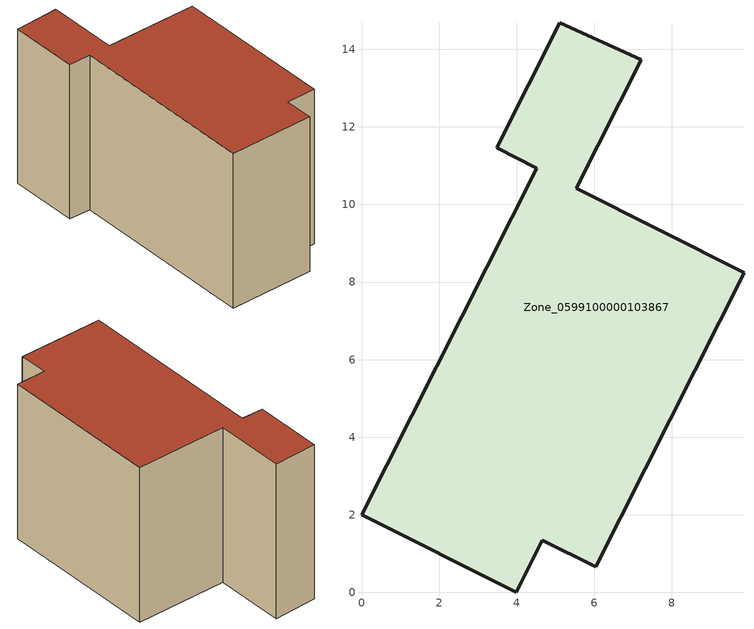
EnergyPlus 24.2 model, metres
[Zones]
Zone_0599100000103867
 floor ground (C_G): 9.86,8.24 6.03,0.66 4.66,1.35 3.99,0 0,2.01 4.52,10.94 3.49,11.46 5.11,14.69 7.21,13.73 5.54,10.42 z0
 wall outside (C_F): 7.21,13.73 5.11,14.69 3.49,11.46 4.52,10.94 0,2.01 3.99,0 4.66,1.35 6.03,0.66 9.86,8.24 5.54,10.42 7.21,13.73 z0:8.41
 roof outside (C_R): 6.03,0.66 9.86,8.24 5.54,10.42 7.21,13.73 5.11,14.69 3.49,11.46 4.52,10.94 0,2.01 3.99,0 4.66,1.35 z8.41
[BUILDING]
Pand.0599100000103867: North Axis=0; Terrain=City; Loads Convergence Tolerance Value=0.04; Temperature Convergence Tolerance Value=0.4; Solar Distribution=FullExterior; Maximum Number of Warmup Days=25; Minimum Number of Warmup Days=1
[Site:Location]
Rotterdam.The.Hague.AP_ZH_NLD Design_Conditions: Latitude=51.96; Longitude=4.45; Time Zone=1; Elevation=-4.5
[SITE:GROUNDTEMPERATURE:BUILDINGSURFACE]
18, 18, 18, 18, 18, 18, 18, 18, 18, 18, 18, 18
[MATERIAL] Thermal Absorptance=0.9; Solar Absorptance=0.7; Visible Absorptance=0.7
Name | Roughness | Thickness | Conductivity | Density | Specific Heat
G.TI.1992-2005 | MediumSmooth | 0.15 | 0.06 | 540 | 1210
F.TI.1992-2005 | Rough | 0.3 | 0.12 | 1920 | 840
R.TI.1992-2005 | MediumRough | 0.2 | 0.08 | 1500 | 1000
[CONSTRUCTION]
C_G: G.TI.1992-2005
C_F: F.TI.1992-2005
C_R: R.TI.1992-2005
[ZONE]
Zone_0599100000103867: Type=1; Multiplier=1; Ceiling Height=Autocalculate; Volume=Autocalculate; Floor Area=autocalculate; Part of Total Floor Area=Yes
[ZONEINFILTRATION:DESIGNFLOWRATE]
Infil_Zone_0599100000103867: Zone or ZoneList or Space or SpaceList=Zone_0599100000103867; Schedule=AlwaysOn; Design Flow Rate Calculation Method=Flow/Area; Flow Rate per Floor Area=0.0015; Constant Term Coefficient=1; Temperature Term Coefficient=0; Velocity Term Coefficient=0; Velocity Squared Term Coefficient=0
[HVACTEMPLATE:ZONE:IDEALLOADSAIRSYSTEM]
Zone_0599100000103867: Maximum Heating Supply Air Temperature=50; Minimum Cooling Supply Air Temperature=13; Maximum Heating Supply Air Humidity Ratio=0.0156; Minimum Cooling Supply Air Humidity Ratio=0.0077; Heating Limit=NoLimit; Cooling Limit=NoLimit; Dehumidification Control Type=ConstantSensibleHeatRatio; Cooling Sensible Heat Ratio=0.7; Dehumidification Setpoint=60; Humidification Control Type=None; Humidification Setpoint=30; Outdoor Air Method=None; Outdoor Air Flow Rate per Person=0.00944; Outdoor Air Flow Rate per Zone Floor Area=0; Outdoor Air Flow Rate per Zone=0; Demand Controlled Ventilation Type=None; Outdoor Air Economizer Type=NoEconomizer; Heat Recovery Type=None; Sensible Heat Recovery Effectiveness=0.7; Latent Heat Recovery Effectiveness=0.65
[ZONECONTROL:THERMOSTAT]
ThermostatControl_Zone_0599100000103867: Zone or ZoneList=Zone_0599100000103867; Control Type Schedule=DualSetpointControlType; Control 1=Thermostat_Zone_0599100000103867; Temperature Difference Between Cutout And Setpoint=0
[THERMOSTATSETPOINT:DUALSETPOINT]
Thermostat_Zone_0599100000103867: Heating Setpoint Temperature Schedule=HeatingSetpoint_Zone_0599100000103867; Cooling Setpoint Temperature Schedule=CoolingSetpoint_Zone_0599100000103867
[SCHEDULE:COMPACT]
HeatingSetpoint_Zone_0599100000103867: Through: 12/31, For: AllDays, Until: 24:00, 21
CoolingSetpoint_Zone_0599100000103867: Through: 12/31, For: AllDays, Until: 24:00, 24
DualSetpointControlType: Through: 12/31, For: AllDays, Until: 24:00, 4
AlwaysOn: Through: 12/31, For: AllDays, Until: 24:00, 1
